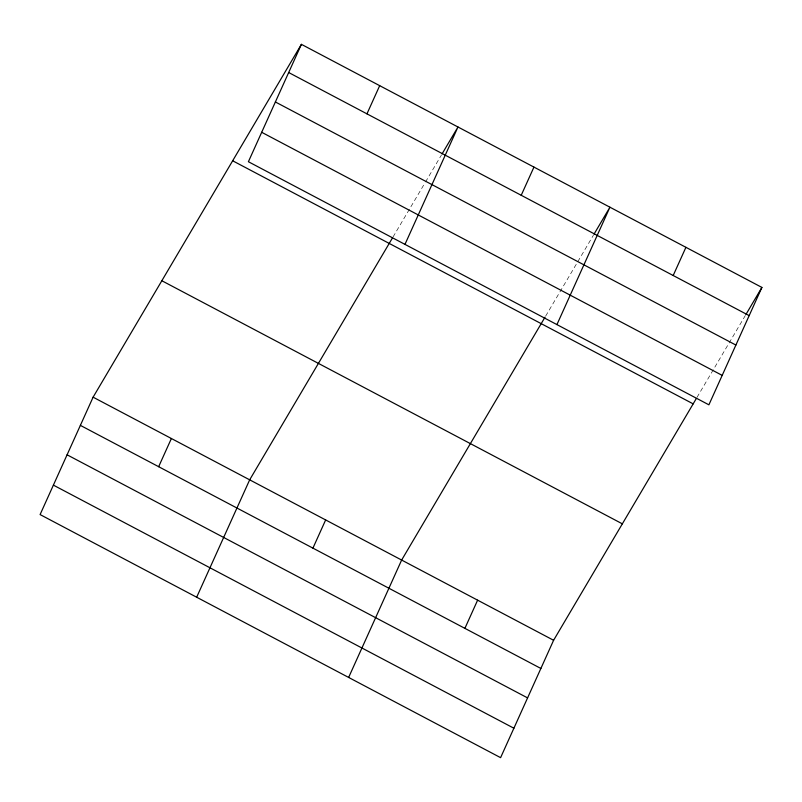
<?xml version="1.0" encoding="UTF-8"?>
<svg xmlns="http://www.w3.org/2000/svg" width="802" height="802" viewBox="0 0 802 802"><rect width="100%" height="100%" fill="white"/><g stroke="black" fill="none" stroke-linecap="round" stroke-linejoin="round"><path stroke-width="0.6" stroke-dasharray="4.01 3.01" d="M393.05 236.961L424.87 183.056M425.511 181.974L441.421 155.027M545.651 316.098L593.39 235.247M696.978 397.401L745.349 315.467"/><path stroke-width="1.2" d="M301.402 44.341L248.399 161.723L708.898 404.82L761.9 287.427L301.402 44.341L93.102 397.18L40.1 514.573L500.598 757.659L553.601 640.277L696.347 398.484M158.656 466.694L171.387 438.514M366.955 113.854L379.687 85.664M196.67 597.219L249.673 479.837L392.409 238.034M404.97 244.379L457.972 126.987L442.052 153.944M312.93 548.137L325.652 519.947M521.22 195.287L533.952 167.097M348.639 677.439L401.642 560.057L545.019 317.181M556.929 324.599L609.931 207.207L594.021 234.164M464.889 628.357L477.621 600.167M673.189 275.507L685.921 247.317M745.99 314.384L761.9 287.427M288.67 72.521L749.168 315.617M275.377 101.964L735.885 345.05M261.683 132.29L722.191 375.386M232.66 160.781L693.159 403.867M161.844 280.74L622.342 523.836M93.102 397.18L553.601 640.277M80.37 425.371L540.879 668.467M67.087 454.804L527.586 697.9M53.393 485.13L513.892 728.226"/></g></svg>
